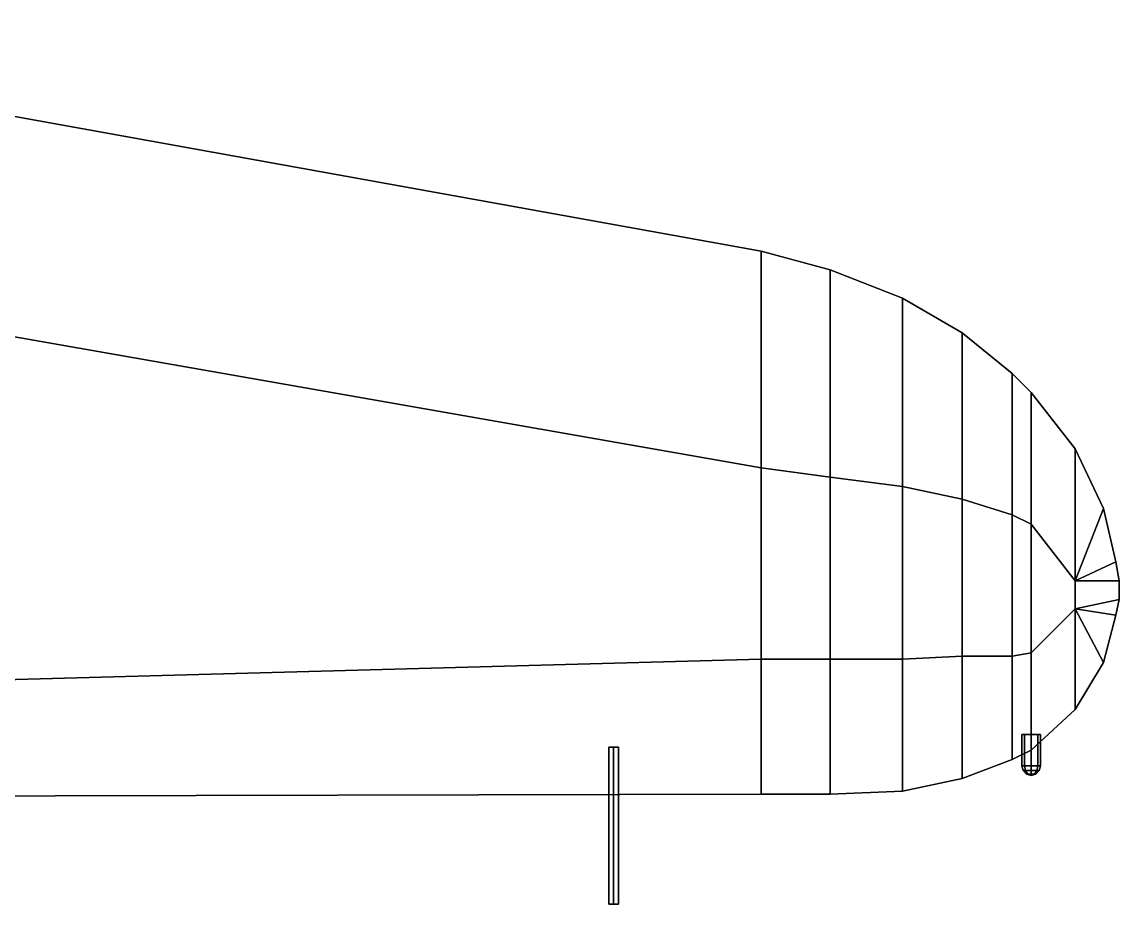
# Model space of a CAD drawing. Extents: x 0 to 6.99, y -2.87 to 4.63.
# Drawn here: x 3.495 to 6.99, y -2.79 to 0.02 of the extents above; entities that cross this region are included whole.
import ezdxf

# ---------------------------------------------------------------- set-up
doc = ezdxf.new("R2010")
doc.units = 0
doc.layers.add('WING', color=5, linetype='CONTINUOUS')

msp = doc.modelspace()

# ---------------------------------------------------------------- linework, layer by layer
at = {"layer": 'WING'}
for points in [[(5.849999999999999, -1.399999999999999, -0.3100000000000005), (1.8, -0.69, -0.6000000000000015), (1.8, 0.0200000000000005, -0.5), (5.849999999999999, -0.7099999999999999, -0.25)], [(1.8, -0.69, -0.2100000000000008), (5.85, -1.399999999999999, -0.0899999999999999), (5.849999999999999, -0.7099999999999999, -0.25), (1.8, 0.0200000000000005, -0.5)], [(5.85, -2.009999999999999, -0.3100000000000005), (1.799999999999999, -2.119999999999999, -0.6000000000000015), (1.8, -0.69, -0.6000000000000015), (5.849999999999999, -1.399999999999999, -0.3100000000000005)], [(1.799999999999999, -2.119999999999999, -0.2100000000000008), (5.85, -2.009999999999999, -0.0899999999999999), (5.85, -1.399999999999999, -0.0899999999999999), (1.8, -0.69, -0.2100000000000008)], [(5.85, -1.399999999999999, -0.0899999999999999), (6.07, -1.429999999999999, -0.0800000000000001), (6.07, -0.7699999999999998, -0.2300000000000004), (5.849999999999999, -0.7099999999999999, -0.25)], [(6.07, -1.429999999999999, -0.2900000000000009), (5.849999999999999, -1.399999999999999, -0.3100000000000005), (5.849999999999999, -0.7099999999999999, -0.25), (6.07, -0.7699999999999998, -0.2300000000000004)], [(6.07, -1.429999999999999, -0.0800000000000001), (6.299999999999999, -1.459999999999999, -0.0800000000000001), (6.299999999999999, -0.8599999999999997, -0.2100000000000008), (6.07, -0.7699999999999998, -0.2300000000000004)], [(6.299999999999999, -1.459999999999999, -0.2700000000000013), (6.07, -1.429999999999999, -0.2900000000000009), (6.07, -0.7699999999999998, -0.2300000000000004), (6.299999999999999, -0.8599999999999997, -0.2100000000000008)], [(6.49, -1.499999999999999, -0.25), (6.299999999999999, -1.459999999999999, -0.2700000000000013), (6.299999999999999, -0.8599999999999997, -0.2100000000000008), (6.49, -0.9699999999999998, -0.2000000000000011)], [(6.299999999999999, -1.459999999999999, -0.0800000000000001), (6.49, -1.499999999999999, -0.0899999999999999), (6.49, -0.9699999999999998, -0.2000000000000011), (6.299999999999999, -0.8599999999999997, -0.2100000000000008)], [(6.49, -1.499999999999999, -0.0899999999999999), (6.65, -1.549999999999999, -0.1000000000000014), (6.65, -1.099999999999999, -0.1900000000000013), (6.49, -0.9699999999999998, -0.2000000000000011)], [(6.65, -1.549999999999999, -0.2300000000000004), (6.49, -1.499999999999999, -0.25), (6.49, -0.9699999999999998, -0.2000000000000011), (6.65, -1.099999999999999, -0.1900000000000013)], [(6.709999999999999, -1.579999999999999, -0.2200000000000006), (6.65, -1.549999999999999, -0.2300000000000004), (6.65, -1.099999999999999, -0.1900000000000013), (6.709999999999999, -1.159999999999999, -0.1799999999999997)], [(6.65, -1.549999999999999, -0.1000000000000014), (6.709999999999999, -1.579999999999999, -0.1000000000000014), (6.709999999999999, -1.159999999999999, -0.1799999999999997), (6.65, -1.099999999999999, -0.1900000000000013)], [(6.709999999999999, -1.579999999999999, -0.1000000000000014), (6.85, -1.759999999999999, -0.120000000000001), (6.85, -1.339999999999999, -0.1699999999999999), (6.709999999999999, -1.159999999999999, -0.1799999999999997)], [(6.85, -1.759999999999999, -0.1900000000000013), (6.709999999999999, -1.579999999999999, -0.2200000000000006), (6.709999999999999, -1.159999999999999, -0.1799999999999997), (6.85, -1.339999999999999, -0.1699999999999999)], [(6.85, -1.759999999999999, -0.120000000000001), (6.85, -1.759999999999999, -0.120000000000001), (6.94, -1.529999999999999, -0.1500000000000003), (6.85, -1.339999999999999, -0.1699999999999999)], [(6.85, -1.759999999999999, -0.1900000000000013), (6.85, -1.759999999999999, -0.1900000000000013), (6.85, -1.339999999999999, -0.1699999999999999), (6.94, -1.529999999999999, -0.1500000000000003)], [(6.07, -2.009999999999999, -0.2900000000000009), (5.85, -2.009999999999999, -0.3100000000000005), (5.849999999999999, -1.399999999999999, -0.3100000000000005), (6.07, -1.429999999999999, -0.2900000000000009)], [(5.85, -2.009999999999999, -0.0899999999999999), (6.07, -2.009999999999999, -0.0800000000000001), (6.07, -1.429999999999999, -0.0800000000000001), (5.85, -1.399999999999999, -0.0899999999999999)], [(6.299999999999999, -2.009999999999999, -0.2700000000000013), (6.07, -2.009999999999999, -0.2900000000000009), (6.07, -1.429999999999999, -0.2900000000000009), (6.299999999999999, -1.459999999999999, -0.2700000000000013)], [(6.07, -2.009999999999999, -0.0800000000000001), (6.299999999999999, -2.009999999999999, -0.0800000000000001), (6.299999999999999, -1.459999999999999, -0.0800000000000001), (6.07, -1.429999999999999, -0.0800000000000001)], [(6.49, -2, -0.25), (6.299999999999999, -2.009999999999999, -0.2700000000000013), (6.299999999999999, -1.459999999999999, -0.2700000000000013), (6.49, -1.499999999999999, -0.25)], [(6.299999999999999, -2.009999999999999, -0.0800000000000001), (6.49, -2, -0.0899999999999999), (6.49, -1.499999999999999, -0.0899999999999999), (6.299999999999999, -1.459999999999999, -0.0800000000000001)], [(6.49, -2, -0.0899999999999999), (6.65, -2, -0.1000000000000014), (6.65, -1.549999999999999, -0.1000000000000014), (6.49, -1.499999999999999, -0.0899999999999999)], [(6.65, -2, -0.2300000000000004), (6.49, -2, -0.25), (6.49, -1.499999999999999, -0.25), (6.65, -1.549999999999999, -0.2300000000000004)], [(6.85, -1.759999999999999, -0.1900000000000013), (6.85, -1.759999999999999, -0.1900000000000013), (6.94, -1.529999999999999, -0.1500000000000003), (6.98, -1.699999999999999, -0.1500000000000003)], [(6.85, -1.759999999999999, -0.120000000000001), (6.85, -1.759999999999999, -0.120000000000001), (6.98, -1.699999999999999, -0.1500000000000003), (6.94, -1.529999999999999, -0.1500000000000003)], [(6.709999999999999, -1.989999999999999, -0.2200000000000006), (6.65, -2, -0.2300000000000004), (6.65, -1.549999999999999, -0.2300000000000004), (6.709999999999999, -1.579999999999999, -0.2200000000000006)], [(6.65, -2, -0.1000000000000014), (6.709999999999999, -1.989999999999999, -0.1000000000000014), (6.709999999999999, -1.579999999999999, -0.1000000000000014), (6.65, -1.549999999999999, -0.1000000000000014)], [(6.709999999999999, -1.989999999999999, -0.1000000000000014), (6.85, -1.849999999999999, -0.120000000000001), (6.85, -1.759999999999999, -0.120000000000001), (6.709999999999999, -1.579999999999999, -0.1000000000000014)], [(6.85, -1.849999999999999, -0.1900000000000013), (6.709999999999999, -1.989999999999999, -0.2200000000000006), (6.709999999999999, -1.579999999999999, -0.2200000000000006), (6.85, -1.759999999999999, -0.1900000000000013)], [(6.85, -1.759999999999999, -0.120000000000001), (6.85, -1.759999999999999, -0.120000000000001), (6.99, -1.759999999999999, -0.1500000000000003), (6.98, -1.699999999999999, -0.1500000000000003)], [(6.85, -1.759999999999999, -0.1900000000000013), (6.85, -1.759999999999999, -0.1900000000000013), (6.98, -1.699999999999999, -0.1500000000000003), (6.99, -1.759999999999999, -0.1500000000000003)], [(6.85, -1.849999999999999, -0.1900000000000013), (6.85, -1.759999999999999, -0.1900000000000013), (6.99, -1.759999999999999, -0.1500000000000003), (6.99, -1.819999999999999, -0.1500000000000003)], [(6.85, -1.759999999999999, -0.120000000000001), (6.85, -1.849999999999999, -0.120000000000001), (6.99, -1.819999999999999, -0.1500000000000003), (6.99, -1.759999999999999, -0.1500000000000003)], [(6.709999999999999, -1.989999999999999, -0.2200000000000006), (6.85, -1.849999999999999, -0.1900000000000013), (6.85, -2.17, -0.1699999999999999), (6.709999999999999, -2.299999999999999, -0.1799999999999997)], [(6.85, -1.849999999999999, -0.120000000000001), (6.709999999999999, -1.989999999999999, -0.1000000000000014), (6.709999999999999, -2.299999999999999, -0.1799999999999997), (6.85, -2.17, -0.1699999999999999)], [(6.85, -1.849999999999999, -0.1900000000000013), (6.85, -1.849999999999999, -0.1900000000000013), (6.99, -1.819999999999999, -0.1500000000000003), (6.98, -1.869999999999999, -0.1500000000000003)], [(6.85, -1.849999999999999, -0.120000000000001), (6.85, -1.849999999999999, -0.120000000000001), (6.98, -1.869999999999999, -0.1500000000000003), (6.99, -1.819999999999999, -0.1500000000000003)], [(6.85, -1.849999999999999, -0.120000000000001), (6.85, -1.849999999999999, -0.120000000000001), (6.94, -2.02, -0.1500000000000003), (6.98, -1.869999999999999, -0.1500000000000003)], [(6.85, -1.849999999999999, -0.1900000000000013), (6.85, -1.849999999999999, -0.1900000000000013), (6.98, -1.869999999999999, -0.1500000000000003), (6.94, -2.02, -0.1500000000000003)], [(6.85, -1.849999999999999, -0.1900000000000013), (6.85, -1.849999999999999, -0.1900000000000013), (6.94, -2.02, -0.1500000000000003), (6.85, -2.17, -0.1699999999999999)], [(6.85, -1.849999999999999, -0.120000000000001), (6.85, -1.849999999999999, -0.120000000000001), (6.85, -2.17, -0.1699999999999999), (6.94, -2.02, -0.1500000000000003)], [(6.65, -2, -0.2300000000000004), (6.709999999999999, -1.989999999999999, -0.2200000000000006), (6.709999999999999, -2.299999999999999, -0.1799999999999997), (6.65, -2.329999999999999, -0.1900000000000013)], [(6.709999999999999, -1.989999999999999, -0.1000000000000014), (6.65, -2, -0.1000000000000014), (6.65, -2.329999999999999, -0.1900000000000013), (6.709999999999999, -2.299999999999999, -0.1799999999999997)], [(1.799999999999999, -2.119999999999999, -0.6000000000000015), (5.85, -2.009999999999999, -0.3100000000000005), (5.85, -2.439999999999999, -0.25), (1.799999999999999, -2.449999999999999, -0.5)], [(5.85, -2.009999999999999, -0.0899999999999999), (1.799999999999999, -2.119999999999999, -0.2100000000000008), (1.799999999999999, -2.449999999999999, -0.5), (5.85, -2.439999999999999, -0.25)], [(5.85, -2.009999999999999, -0.3100000000000005), (6.07, -2.009999999999999, -0.2900000000000009), (6.07, -2.439999999999999, -0.2300000000000004), (5.85, -2.439999999999999, -0.25)], [(6.07, -2.009999999999999, -0.0800000000000001), (5.85, -2.009999999999999, -0.0899999999999999), (5.85, -2.439999999999999, -0.25), (6.07, -2.439999999999999, -0.2300000000000004)], [(6.299999999999999, -2.009999999999999, -0.0800000000000001), (6.07, -2.009999999999999, -0.0800000000000001), (6.07, -2.439999999999999, -0.2300000000000004), (6.299999999999999, -2.429999999999999, -0.2100000000000008)], [(6.07, -2.009999999999999, -0.2900000000000009), (6.299999999999999, -2.009999999999999, -0.2700000000000013), (6.299999999999999, -2.429999999999999, -0.2100000000000008), (6.07, -2.439999999999999, -0.2300000000000004)], [(6.299999999999999, -2.009999999999999, -0.2700000000000013), (6.49, -2, -0.25), (6.49, -2.389999999999999, -0.2000000000000011), (6.299999999999999, -2.429999999999999, -0.2100000000000008)], [(6.49, -2, -0.0899999999999999), (6.299999999999999, -2.009999999999999, -0.0800000000000001), (6.299999999999999, -2.429999999999999, -0.2100000000000008), (6.49, -2.389999999999999, -0.2000000000000011)], [(6.65, -2, -0.1000000000000014), (6.49, -2, -0.0899999999999999), (6.49, -2.389999999999999, -0.2000000000000011), (6.65, -2.329999999999999, -0.1900000000000013)], [(6.49, -2, -0.25), (6.65, -2, -0.2300000000000004), (6.65, -2.329999999999999, -0.1900000000000013), (6.49, -2.389999999999999, -0.2000000000000011)], [(6.688786796564404, -2.249999999999999, -0.1587867965644065), (6.680000000000001, -2.249999999999999, -0.1800000000000033), (6.680000000000001, -2.349999999999999, -0.1800000000000033), (6.688786796564404, -2.349999999999999, -0.1587867965644065)], [(6.680000000000001, -2.249999999999999, -0.1800000000000033), (6.688786796564404, -2.249999999999999, -0.2012132034355982), (6.688786796564404, -2.349999999999999, -0.2012132034355982), (6.680000000000001, -2.349999999999999, -0.1800000000000033)], [(6.71, -2.249999999999999, -0.1500000000000021), (6.688786796564404, -2.249999999999999, -0.1587867965644065), (6.688786796564404, -2.349999999999999, -0.1587867965644065), (6.71, -2.349999999999999, -0.1500000000000021)], [(6.688786796564404, -2.249999999999999, -0.2012132034355982), (6.71, -2.249999999999999, -0.2100000000000026), (6.71, -2.349999999999999, -0.2100000000000026), (6.688786796564404, -2.349999999999999, -0.2012132034355982)], [(6.71, -2.249999999999999, -0.2100000000000026), (6.731213203435597, -2.249999999999999, -0.2012132034355982), (6.731213203435597, -2.349999999999999, -0.2012132034355982), (6.71, -2.349999999999999, -0.2100000000000026)], [(6.731213203435597, -2.249999999999999, -0.1587867965644065), (6.71, -2.249999999999999, -0.1500000000000021), (6.71, -2.349999999999999, -0.1500000000000021), (6.731213203435597, -2.349999999999999, -0.1587867965644065)], [(6.731213203435597, -2.249999999999999, -0.2012132034355982), (6.740000000000001, -2.249999999999999, -0.1800000000000033), (6.740000000000001, -2.349999999999999, -0.1800000000000033), (6.731213203435597, -2.349999999999999, -0.2012132034355982)], [(6.740000000000001, -2.249999999999999, -0.1800000000000033), (6.731213203435597, -2.249999999999999, -0.1587867965644065), (6.731213203435597, -2.349999999999999, -0.1587867965644065), (6.740000000000001, -2.349999999999999, -0.1800000000000033)], [(5.379999999999999, -2.29, -0.265), (5.365, -2.29, -0.28), (5.365, -2.79, -0.28), (5.379999999999999, -2.79, -0.265)], [(5.365, -2.29, -0.28), (5.379999999999999, -2.29, -0.295), (5.379999999999999, -2.79, -0.295), (5.365, -2.79, -0.28)], [(5.394999999999999, -2.29, -0.28), (5.379999999999999, -2.29, -0.265), (5.379999999999999, -2.79, -0.265), (5.394999999999999, -2.79, -0.28)], [(5.379999999999999, -2.29, -0.295), (5.394999999999999, -2.29, -0.28), (5.394999999999999, -2.79, -0.28), (5.379999999999999, -2.79, -0.295)], [(6.691628826929127, -2.364999999999999, -0.1616288269291282), (6.688786796564404, -2.349999999999999, -0.1587867965644065), (6.679999999999999, -2.349999999999999, -0.1800000000000033), (6.684019237886467, -2.364999999999999, -0.1800000000000033)], [(6.684019237886467, -2.364999999999999, -0.1800000000000033), (6.679999999999999, -2.349999999999999, -0.1800000000000033), (6.688786796564405, -2.349999999999999, -0.2012132034356), (6.691628826929127, -2.364999999999999, -0.1983711730708766)], [(6.699393398282202, -2.375980762113532, -0.1693933982822049), (6.691628826929127, -2.364999999999999, -0.1616288269291282), (6.684019237886467, -2.364999999999999, -0.1800000000000033), (6.695, -2.375980762113532, -0.1800000000000033)], [(6.695, -2.375980762113532, -0.1800000000000033), (6.684019237886467, -2.364999999999999, -0.1800000000000033), (6.691628826929127, -2.364999999999999, -0.1983711730708766), (6.699393398282202, -2.375980762113532, -0.1906066017178016)], [(6.71, -2.364999999999999, -0.1540192378864695), (6.71, -2.349999999999999, -0.1500000000000021), (6.688786796564404, -2.349999999999999, -0.1587867965644065), (6.691628826929127, -2.364999999999999, -0.1616288269291282)], [(6.691628826929127, -2.364999999999999, -0.1983711730708766), (6.688786796564405, -2.349999999999999, -0.2012132034356), (6.71, -2.349999999999999, -0.2100000000000026), (6.71, -2.364999999999999, -0.2059807621135352)], [(6.71, -2.375980762113532, -0.1650000000000027), (6.71, -2.364999999999999, -0.1540192378864695), (6.691628826929127, -2.364999999999999, -0.1616288269291282), (6.699393398282202, -2.375980762113532, -0.1693933982822049)], [(6.699393398282202, -2.375980762113532, -0.1906066017178016), (6.691628826929127, -2.364999999999999, -0.1983711730708766), (6.71, -2.364999999999999, -0.2059807621135352), (6.71, -2.375980762113532, -0.195000000000002)], [(6.71, -2.379999999999999, -0.1800000000000033), (6.699393398282202, -2.375980762113532, -0.1693933982822049), (6.695, -2.375980762113532, -0.1800000000000033), (6.71, -2.379999999999999, -0.1800000000000033)], [(6.71, -2.379999999999999, -0.1800000000000033), (6.695, -2.375980762113532, -0.1800000000000033), (6.699393398282202, -2.375980762113532, -0.1906066017178016), (6.710000000000002, -2.379999999999999, -0.1800000000000033)], [(6.71, -2.379999999999999, -0.1800000000000033), (6.71, -2.375980762113532, -0.1650000000000027), (6.699393398282202, -2.375980762113532, -0.1693933982822049), (6.71, -2.379999999999999, -0.1800000000000033)], [(6.710000000000002, -2.379999999999999, -0.1800000000000033), (6.699393398282202, -2.375980762113532, -0.1906066017178016), (6.71, -2.375980762113532, -0.195000000000002), (6.71, -2.379999999999999, -0.1800000000000033)], [(6.71, -2.364999999999999, -0.2059807621135352), (6.71, -2.349999999999999, -0.2100000000000026), (6.731213203435595, -2.349999999999999, -0.2012132034356), (6.728371173070874, -2.364999999999999, -0.1983711730708766)], [(6.728371173070874, -2.364999999999999, -0.1616288269291282), (6.731213203435597, -2.349999999999999, -0.1587867965644065), (6.71, -2.349999999999999, -0.1500000000000021), (6.71, -2.364999999999999, -0.1540192378864695)], [(6.71, -2.375980762113532, -0.195000000000002), (6.71, -2.364999999999999, -0.2059807621135352), (6.728371173070874, -2.364999999999999, -0.1983711730708766), (6.720606601717799, -2.375980762113532, -0.1906066017178016)], [(6.720606601717799, -2.375980762113532, -0.1693933982822049), (6.728371173070874, -2.364999999999999, -0.1616288269291282), (6.71, -2.364999999999999, -0.1540192378864695), (6.71, -2.375980762113532, -0.1650000000000027)], [(6.71, -2.379999999999999, -0.1800000000000033), (6.71, -2.375980762113532, -0.195000000000002), (6.720606601717799, -2.375980762113532, -0.1906066017178016), (6.709999999999999, -2.379999999999999, -0.1800000000000033)], [(6.709999999999999, -2.379999999999999, -0.1800000000000033), (6.720606601717799, -2.375980762113532, -0.1906066017178016), (6.725000000000001, -2.375980762113532, -0.1800000000000033), (6.71, -2.379999999999999, -0.1800000000000033)], [(6.71, -2.379999999999999, -0.1800000000000033), (6.725000000000001, -2.375980762113532, -0.1800000000000033), (6.720606601717799, -2.375980762113532, -0.1693933982822049), (6.71, -2.379999999999999, -0.1800000000000033)], [(6.71, -2.379999999999999, -0.1800000000000033), (6.720606601717799, -2.375980762113532, -0.1693933982822049), (6.71, -2.375980762113532, -0.1650000000000027), (6.71, -2.379999999999999, -0.1800000000000033)], [(6.720606601717799, -2.375980762113532, -0.1906066017178016), (6.728371173070874, -2.364999999999999, -0.1983711730708766), (6.735980762113534, -2.364999999999999, -0.1800000000000033), (6.725000000000001, -2.375980762113532, -0.1800000000000033)], [(6.725000000000001, -2.375980762113532, -0.1800000000000033), (6.735980762113534, -2.364999999999999, -0.1800000000000033), (6.728371173070874, -2.364999999999999, -0.1616288269291282), (6.720606601717799, -2.375980762113532, -0.1693933982822049)], [(6.728371173070874, -2.364999999999999, -0.1983711730708766), (6.731213203435595, -2.349999999999999, -0.2012132034356), (6.74, -2.349999999999999, -0.1800000000000033), (6.735980762113534, -2.364999999999999, -0.1800000000000033)], [(6.735980762113534, -2.364999999999999, -0.1800000000000033), (6.74, -2.349999999999999, -0.1800000000000033), (6.731213203435597, -2.349999999999999, -0.1587867965644065), (6.728371173070874, -2.364999999999999, -0.1616288269291282)], [(5.379999999999999, -2.79, -0.265), (5.365, -2.79, -0.28), (5.379999999999999, -2.79, -0.295), (5.394999999999999, -2.79, -0.28)]]:
    msp.add_3dface(points, dxfattribs=at)

doc.saveas('drawing.dxf')
